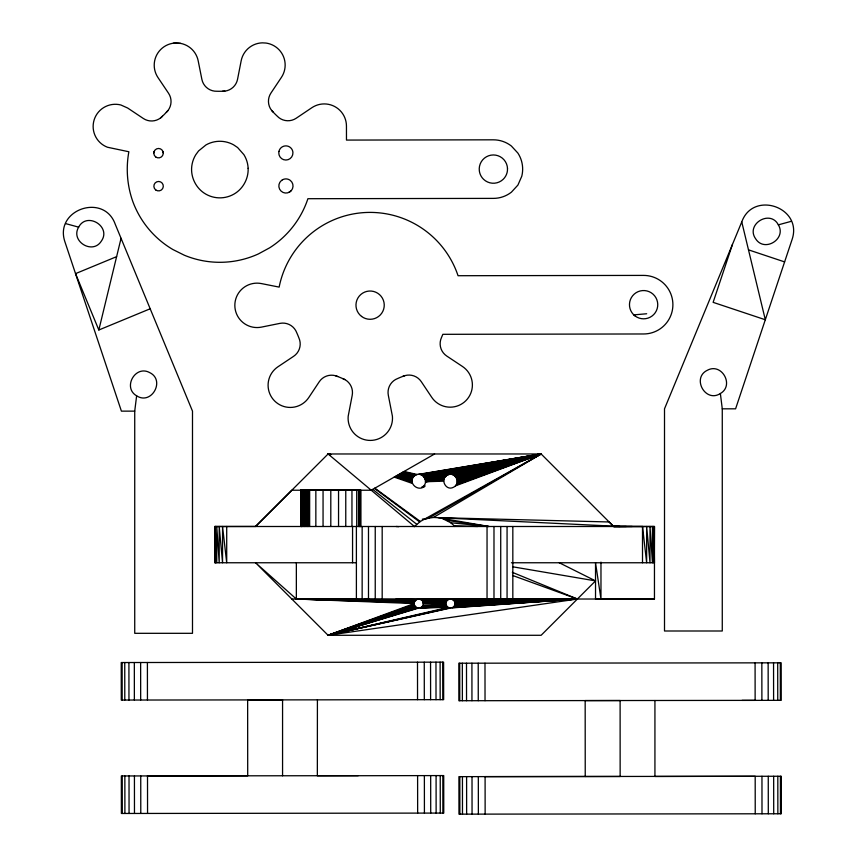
<?xml version="1.0" encoding="UTF-8"?>
<svg xmlns="http://www.w3.org/2000/svg" width="857" height="857" viewBox="0 0 857 857"><rect width="100%" height="100%" fill="white"/><g stroke="black" fill="none" stroke-linecap="round" stroke-linejoin="round"><path stroke-width="1.29" d="M654.319 554.2L654.459 526.498L214.764 526.498L214.764 562.76L356.448 562.76M424.386 486.658L421.805 487.237C430.15 483.455 422.758 470.279 415.174 475.378C406.668 480.948 416.845 492.496 424.376 486.53M423.272 603.553C423.529 609.391 413.952 609.402 414.21 603.553C413.952 597.715 423.529 597.725 423.272 603.553L446.004 602.792C446.69 597.222 455.731 598.4 454.992 603.939C454.713 610.034 444.74 608.749 446.004 602.792L423.262 603.178L446.197 602.053L422.876 601.689L446.518 601.346L422.501 601.025L446.947 600.714L422.019 600.425L447.483 600.157L421.44 599.911L448.093 599.696L420.787 599.514L448.789 599.354L420.069 599.225M447.943 474.864C439.33 477.927 445.544 491.672 453.535 487.237C461.237 483.809 455.57 471.361 447.943 474.864L425.329 479.459L541.131 453.974L613.655 526.498L654.095 526.498M134.731 411.135L121.405 411.135L64.8 241.46C54.323 209.526 103.986 192.557 115.234 224.234L192.493 411.135L192.493 633.312L134.731 633.312L134.731 411.135L136.627 395.816C122.401 387.707 135.256 364.707 149.621 372.57C165.626 380.176 151.539 405.565 136.627 395.816M153.821 152.985L154.164 151.421M150.189 308.777L98.834 329.999L121.062 238.321M732.435 244.491L713.131 302.35L765.312 319.757L741.766 221.92C753.014 190.243 802.677 207.212 792.2 239.157L735.595 408.821L722.269 408.821L720.373 393.513C734.599 385.404 721.744 362.404 707.379 370.256C691.374 377.862 705.461 403.251 720.373 393.513M78.651 227.148C70.167 241.128 92.588 255.107 101.34 241.117C111.699 226.655 86.846 211.379 78.651 227.148L65.603 223.602M741.766 221.92L664.507 408.821L664.507 630.998L722.269 630.998L722.269 408.821M414.242 526.712L420.348 521.474L541.131 453.974L328.092 453.974L255.557 526.466L215.118 526.498L215.268 562.76L214.764 526.498M255.557 526.466L291.83 490.215L371.263 490.236L434.606 453.974M559.267 562.76L595.529 580.896L541.131 635.283L328.081 635.283L255.557 562.76L296.351 599.022L414.21 603.553L328.081 635.283L577.393 599.022L654.459 599.022L654.459 526.498M290.823 191.068L288.841 192.407M422.297 519.181L433.46 517.457L541.131 453.974L418.452 474.371M419.609 474.424L541.131 453.974L428.875 518.046L424.408 519.428M116.616 256.65L75.534 273.64L98.834 329.999M421.805 475.099L541.131 453.974L455.388 485.876L456.138 484.923L541.131 453.974L420.733 474.671M414.274 604.324L328.081 635.283L450.279 608.084M456.674 483.969L541.131 453.974L422.79 475.699M414.467 605.063L328.081 635.283L449.518 607.988M457.06 482.887L541.131 453.974L423.658 476.46L424.408 477.424L541.131 453.974L457.252 481.741M414.788 605.77L328.081 635.283L448.789 607.763M415.217 606.402L328.081 635.283L448.093 607.42L420.069 607.892L446.947 606.402L421.44 607.206L446.518 605.77L422.501 606.092L446.197 605.063L422.876 605.428L446.004 604.324M457.274 481.173L541.131 453.974L537.2 454.767M415.752 606.96L328.081 635.283L330.684 634.673M457.252 480.595L541.131 453.974L424.943 478.367M416.363 607.42L328.081 635.283L418.548 608.084M417.048 607.763L328.081 635.283L417.788 607.988M457.06 479.459L541.131 453.974L450.182 474.371M585.288 776.485L458.923 776.646L458.966 814.15L781.348 813.764L781.305 776.249L585.235 776.506L585.17 700.576L755.135 700.373L755.081 662.857M456.674 478.367L541.131 453.974L451.339 474.424M453.535 475.099L541.131 453.974L456.106 477.36L455.388 476.46L541.131 453.974L452.464 474.671M778.349 224.845C786.833 238.814 764.412 252.804 755.66 238.814C745.301 224.341 770.154 209.076 778.349 224.845L791.397 221.288M422.79 486.637L425.243 485.994M215.118 526.498L216.757 562.76L216.757 526.498L219.21 562.76L219.21 526.498L222.552 562.76L222.552 526.498L226.709 562.76L226.709 526.498M454.521 475.699L541.131 453.974M443.68 481.173L425.522 481.741L445.179 476.899L425.543 481.173L445.983 476.063L425.522 480.595L446.904 475.378L425.329 479.459M443.776 480.016L425.522 481.741L444.537 477.852M365.232 599.022L367.792 598.55M425.522 481.741L444.065 478.902M654.459 599.022L595.529 599.022L595.529 562.76L600.971 599.022L600.971 562.106M633.516 314.905L646.671 313.758M451.8 607.892L577.393 599.022L512.325 572.326M452.517 607.602L577.393 599.022L512.572 575.454M453.171 607.206L577.393 599.022L451.8 599.225M304.899 526.498L304.899 490.054L330.802 490.054L330.802 526.498M453.749 606.692L577.393 599.022L452.517 599.514M454.231 606.092L577.393 599.022L453.171 599.911M454.606 605.428L577.393 599.022L453.749 600.425M173.285 43.214L180.72 43.407M454.863 604.699L577.393 599.022L454.231 601.025M420.787 607.602L446.947 606.402M454.992 603.939L577.393 599.022L454.606 601.689M422.019 606.692L446.518 605.77M455.003 603.553L577.393 599.022L454.863 602.417M454.992 603.178L577.393 599.022M420.069 607.892L447.483 606.96M358.226 775.681L147.447 775.928M423.133 602.417L446.197 602.053M620.039 526.466L433.46 517.457M328.081 490.225L356.716 490.054L356.716 526.498M626.263 526.466L613.655 526.509L609.123 521.967L438.066 517.649L489.004 526.498L450.782 522.759L442.576 518.624M511.436 562.76L654.459 562.76L653.955 526.498L653.955 562.76L652.456 526.498L652.456 562.76L650.013 526.498L650.013 562.76L646.66 526.498L646.66 562.76L642.504 526.498L613.655 526.509L632.177 526.466M317.347 699.848L443.658 699.655L443.605 662.15L121.233 662.536L121.276 700.051L317.411 699.848L317.347 775.789L443.722 775.574L443.765 813.079L121.383 813.475L121.34 775.96L247.705 775.81L247.641 699.88L282.564 699.848L282.564 775.799M742.033 700.383L781.241 700.34L781.188 662.825L458.816 663.211L458.859 700.726L620.114 700.544L620.147 776.474L485.03 776.613M291.819 599.022L512.829 599.022L512.829 526.498M654.93 700.533L654.93 776.463L755.188 776.281L755.231 813.796M632.177 599.064L613.655 599.022L626.263 599.064M296.351 562.76L296.351 599.022L416.363 599.696M414.274 602.792L296.351 599.022L415.752 600.157M396.084 599.022L417.048 599.354M414.467 602.053L296.351 599.022L415.217 600.714M296.351 599.022L414.788 601.346M450.782 522.759L454.242 525.812L477.67 526.498M396.084 526.498L398.751 526.659M446.851 520.349L489.004 526.498M505.673 598.604L508.255 599.022M512.679 566.788L595.529 580.896M330.684 454.606L328.081 453.974L330.663 454.553L328.081 453.974L414.445 526.498M404.043 471.468L417.316 474.521M403.422 471.832L416.213 474.864M402.608 472.293L415.174 475.378M401.654 472.839L414.252 476.063M328.081 453.974L330.631 454.66M400.594 473.45L413.449 476.899M399.469 474.092L412.806 477.852M398.312 474.757L412.335 478.902M397.166 475.41L412.046 480.016M396.084 476.021L411.949 481.173M748.482 249.848L784.605 261.899M395.088 476.599L412.046 482.32M394.209 477.103L412.335 483.434M374.852 488.179L420.348 521.474M374.466 488.404L419.684 521.967M372.741 489.39L416.641 524.216M454.242 525.812L454.799 526.498M162.905 151.41L163.248 152.964M780.416 776.249L780.459 813.764M780.298 662.825L780.352 700.34M777.695 662.836L777.749 700.34M777.813 776.26L777.856 813.764M773.55 662.836L773.603 700.351M773.667 776.26L773.71 813.775M768.258 776.271L768.301 813.775M768.14 662.847L768.193 700.351M761.841 662.847L761.894 700.362M761.959 776.281L762.002 813.786M484.987 663.189L485.03 700.694M485.094 776.613L485.137 814.118M478.217 663.189L478.26 700.705M478.324 776.613L478.367 814.129M471.918 663.2L471.95 700.705M472.014 776.624L472.057 814.139M466.497 663.211L466.54 700.715M466.604 776.635L466.637 814.139M462.33 663.211L462.373 700.726M462.437 776.635L462.48 814.15M459.716 663.211L459.759 700.726M459.823 776.635L459.866 814.15M442.715 662.15L442.769 699.655M442.833 775.574L442.876 813.089M440.112 662.15L440.166 699.666M440.23 775.574L440.273 813.089M435.967 662.161L436.02 699.666M436.084 775.585L436.127 813.089M430.557 662.161L430.61 699.676M430.675 775.585L430.717 813.1M424.376 775.596L424.419 813.111M424.258 662.172L424.311 699.687M417.605 775.606L417.648 813.111M417.498 662.182L417.541 699.687M147.404 662.504L147.447 700.019M147.511 775.928L147.554 813.443M140.634 662.515L140.677 700.019M140.741 775.939L140.784 813.443M134.335 662.525L134.367 700.03M134.431 775.949L134.474 813.454M128.914 662.525L128.957 700.04M129.021 775.949L129.053 813.464M124.747 662.536L124.79 700.04M124.854 775.96L124.897 813.464M122.133 662.536L122.176 700.051M122.24 775.96L122.283 813.475M642.504 526.498L642.504 562.76M507.065 526.498L507.065 599.022M500.724 526.498L500.724 599.022M493.986 526.498L493.986 599.022M487.044 526.498L487.044 599.022M382.179 526.498L382.179 599.022M375.237 526.498L375.237 599.022M368.489 526.498L368.489 599.022M362.147 526.498L362.147 599.022M360.722 526.498L360.722 490.054L300.893 490.054L300.893 526.498M360.54 490.054L360.54 526.498M360.379 490.054L360.379 526.498M360.208 490.054L360.079 526.498M359.929 490.054L359.983 526.498M359.79 490.054L359.844 526.498M359.362 490.054L359.362 526.498M359.169 490.054L359.169 526.498M359.04 490.054L359.04 526.498M358.526 490.054L358.526 526.498M356.394 526.498L356.394 599.022M352.559 526.498L352.559 562.76M351.959 490.054L351.959 526.498M345.767 490.054L345.767 526.498M338.547 490.054L338.547 526.498M323.057 490.054L323.057 526.498M315.847 490.054L315.847 526.498M309.656 490.054L309.656 526.498M308.274 490.054L308.274 526.498M308.038 490.054L308.038 526.498M307.588 490.054L307.588 526.498M306.924 490.054L306.924 526.498M306.078 490.054L306.078 526.498M305.071 490.054L305.071 526.498M304.331 490.054L304.331 526.498M303.603 490.054L303.603 526.498M302.853 490.054L302.853 526.498M302.103 490.054L302.103 526.498M301.91 490.054L301.91 526.498M301.728 490.054L301.728 526.498M301.493 490.054L301.493 526.498M301.278 490.054L301.278 526.498M300.978 490.054L301.107 526.498M215.268 526.466L215.268 562.76M342.832 378.633A14.805 14.805 0 0 1 352.195 395.388L348.188 416.223A22.196 22.196 0 0 0 370.342 440.423A22.196 22.196 0 0 0 392.399 416.148L388.328 395.334A14.805 14.805 0 0 1 395.538 379.522A92.074 92.074 0 0 1 404.954 375.602M337.679 376.512A14.805 14.805 0 0 0 319.222 381.804L308.788 397.519A22.196 22.196 0 0 1 274.626 400.969A22.196 22.196 0 0 1 277.947 366.785L293.64 356.298A14.805 14.805 0 0 0 298.857 337.829A92.074 92.074 0 0 0 295.74 330.588A14.805 14.805 0 0 0 279.928 323.378L261.439 327.117A22.196 22.196 0 0 1 234.839 305.392A22.196 22.196 0 0 1 261.364 283.571L279.146 287.106A92.727 92.727 0 0 1 458.045 275.718L643.564 275.408A29.288 29.288 0 0 1 672.895 304.642A29.288 29.288 0 0 1 643.661 333.973L442.855 334.316L441.462 337.583A14.805 14.805 0 0 0 446.754 356.041L462.469 366.475A22.196 22.196 0 0 1 465.919 400.637A22.196 22.196 0 0 1 431.735 397.316L421.248 381.622A14.805 14.805 0 0 0 402.779 376.405M335.505 375.72A92.074 92.074 0 0 1 344.932 379.608M162.423 116.252A14.805 14.805 0 0 1 143.355 118.502L127.661 108.025L120.869 104.983A22.196 22.196 0 0 0 94.174 119.776A22.196 22.196 0 0 0 107.479 147.243L128.861 151.753C125.775 168.454 127.179 185.819 132.91 201.802A92.727 92.727 0 0 0 172.943 249.558L184.309 255.215A92.727 92.727 0 0 0 258.428 253.908L269.591 247.855A92.727 92.727 0 0 0 307.909 198.706L493.418 198.385A29.288 29.288 0 0 0 511.393 192.182L517.917 185.08L521.774 176.242A29.288 29.288 0 0 0 517.864 153.049L511.318 145.969A29.288 29.288 0 0 0 493.321 139.82L346.474 140.077L346.453 126.086A22.196 22.196 0 0 0 311.862 107.703L296.211 118.234A14.805 14.805 0 0 1 277.132 116.059A92.063 92.063 0 0 1 271.615 110.424M167.918 110.596A92.063 92.063 0 0 1 160.72 117.827M166.354 112.31A14.805 14.805 0 0 0 168.529 93.242L157.999 77.58A22.196 22.196 0 0 1 167.886 44.693A22.196 22.196 0 0 1 198.192 60.847L201.877 79.358A14.805 14.805 0 0 0 214.636 91.153A92.063 92.063 0 0 0 224.834 91.142M222.52 91.238A14.805 14.805 0 0 0 237.55 79.294L241.171 60.772A22.196 22.196 0 0 1 262.285 42.85L266.024 43.054A22.196 22.196 0 0 1 281.417 77.366L270.941 93.059A14.805 14.805 0 0 0 273.19 112.128M248.134 168.326C248.541 177.977 243.731 187.544 235.75 192.986A28.292 28.292 0 0 1 204.062 193.039C196.06 187.629 191.229 178.074 191.593 168.422A28.292 28.292 0 0 1 195.75 154.785L198.599 150.918L206.023 144.897A28.292 28.292 0 0 1 233.629 144.854L237.603 147.533L243.934 154.699A28.292 28.292 0 0 1 248.134 168.326M507.505 168.486L507.408 170.875A14.151 14.151 0 0 1 503.177 179.306L501.313 180.816A14.151 14.151 0 0 1 485.469 180.838L483.605 179.338A14.151 14.151 0 0 1 479.342 170.929L479.234 168.529A14.151 14.151 0 0 1 493.343 154.956A14.151 14.151 0 0 1 507.505 168.475M278.943 151.475L278.793 152.664A7.07 7.07 0 0 0 285.874 160.034A7.07 7.07 0 0 0 292.923 152.642L292.773 151.453A7.07 7.07 0 0 0 290.287 147.447L289.302 146.772A7.07 7.07 0 0 0 282.403 146.783L281.407 147.458A7.07 7.07 0 0 0 278.943 151.475M282.456 179.799L281.46 180.473A7.07 7.07 0 0 0 281.032 191.079L283.014 192.418A7.07 7.07 0 0 0 290.352 180.452L289.355 179.788A7.07 7.07 0 0 0 282.456 179.799M361.558 316.426A14.151 14.151 0 0 0 384.14 306.935A14.151 14.151 0 0 0 364.621 292.119A14.151 14.151 0 0 0 361.558 316.426M635.058 315.954A14.151 14.151 0 0 0 657.64 306.463A14.151 14.151 0 0 0 638.122 291.648A14.151 14.151 0 0 0 635.058 315.954M155.738 189.943A4.714 4.714 0 0 0 163.269 186.772A4.714 4.714 0 0 0 156.767 181.834A4.714 4.714 0 0 0 155.738 189.943M155.685 156.927A4.714 4.714 0 0 0 163.216 153.767A4.714 4.714 0 0 0 156.713 148.829A4.714 4.714 0 0 0 155.685 156.927"/></g></svg>
